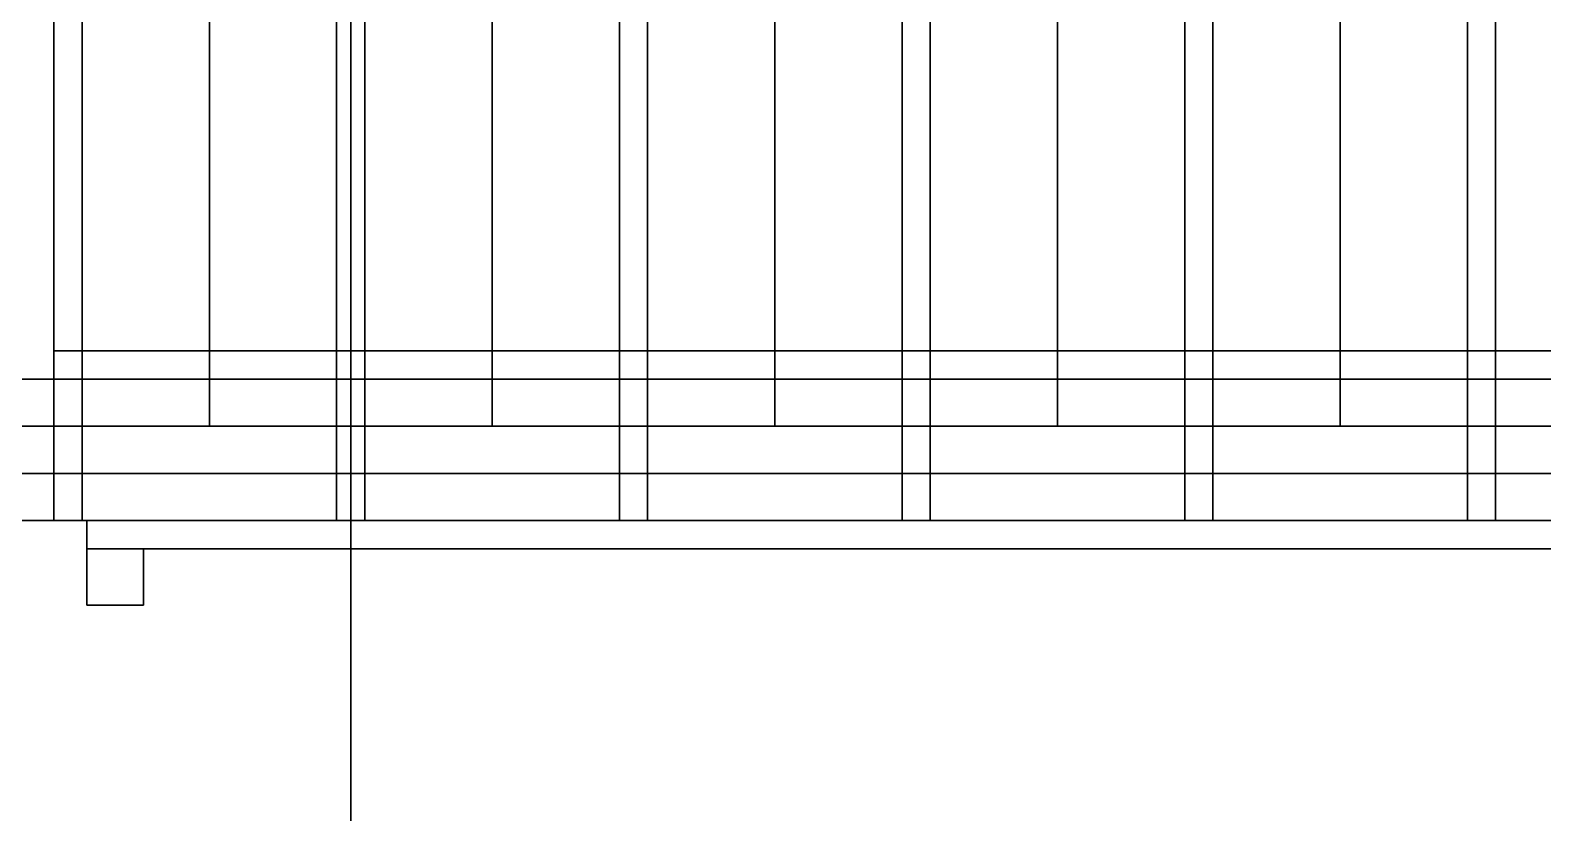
# Model space of a CAD drawing. Header units: millimetres. Extents: x 116.8 to 135.8, y -35.1 to -13.1.
# Drawn here: x 129.753 to 131.358, y -26.5 to -25.67 of the extents above; entities that cross this region are included whole.
import ezdxf

# ---------------------------------------------------------------- set-up
doc = ezdxf.new("R2010")
doc.units = ezdxf.units.MM
for name, color, linetype in [('copertura', 252, 'Continuous'), ('cromato', 251, 'Continuous'), ('Layer_riv', 41, 'Continuous'), ('parete_interna', 7, 'Continuous'), ('pavimento', 253, 'Continuous'), ('soffitto', 41, 'Continuous'), ('vetro_mattone', 134, 'Continuous')]:
    doc.layers.add(name, color=color, linetype=linetype)

msp = doc.modelspace()

# ---------------------------------------------------------------- linework, layer by layer
at = {"layer": 'copertura'}
msp.add_3dface([(133.843, -28.1399, 6.3), (126.343, -28.1399, 6.3), (126.343, -25.6399, 6.3), (133.843, -25.6399, 6.3)], dxfattribs=at)
at = {"layer": 'cromato'}
for points in [[(129.943, -26.0399, 2.7833), (129.643, -26.0399, 2.7833), (129.643, -24.9399, 2.7833), (129.943, -24.9399, 2.7833)], [(129.643, -24.9399, 2.8033), (129.943, -24.9399, 2.8033), (129.943, -26.0399, 2.8033), (129.643, -26.0399, 2.8033)], [(129.808, -26.0399, 2.4817), (129.778, -26.0399, 2.4817), (129.778, -24.9399, 2.4817), (129.808, -24.9399, 2.4817)], [(129.778, -26.0399, 2.4817), (129.778, -26.0399, 2.5117), (129.778, -24.9399, 2.5117), (129.778, -24.9399, 2.4817)], [(129.778, -24.9399, 2.5117), (129.808, -24.9399, 2.5117), (129.808, -26.0399, 2.5117), (129.778, -26.0399, 2.5117)], [(129.808, -26.0399, 2.5117), (129.808, -26.0399, 2.4817), (129.808, -24.9399, 2.4817), (129.808, -24.9399, 2.5117)], [(130.243, -26.0399, 2.6167), (129.943, -26.0399, 2.6167), (129.943, -24.9399, 2.6167), (130.243, -24.9399, 2.6167)], [(129.943, -26.0399, 2.6167), (129.943, -26.0399, 2.6367), (129.943, -24.9399, 2.6367), (129.943, -24.9399, 2.6167)], [(129.943, -24.9399, 2.6367), (130.243, -24.9399, 2.6367), (130.243, -26.0399, 2.6367), (129.943, -26.0399, 2.6367)], [(129.943, -26.0399, 2.8033), (129.943, -26.0399, 2.7833), (129.943, -24.9399, 2.7833), (129.943, -24.9399, 2.8033)], [(130.108, -26.0399, 2.315), (130.078, -26.0399, 2.315), (130.078, -24.9399, 2.315), (130.108, -24.9399, 2.315)], [(130.078, -26.0399, 2.315), (130.078, -26.0399, 2.345), (130.078, -24.9399, 2.345), (130.078, -24.9399, 2.315)], [(130.078, -24.9399, 2.345), (130.108, -24.9399, 2.345), (130.108, -26.0399, 2.345), (130.078, -26.0399, 2.345)], [(130.108, -26.0399, 2.345), (130.108, -26.0399, 2.315), (130.108, -24.9399, 2.315), (130.108, -24.9399, 2.345)], [(130.543, -26.0399, 2.45), (130.243, -26.0399, 2.45), (130.243, -24.9399, 2.45), (130.543, -24.9399, 2.45)], [(130.243, -26.0399, 2.45), (130.243, -26.0399, 2.47), (130.243, -24.9399, 2.47), (130.243, -24.9399, 2.45)], [(130.243, -24.9399, 2.47), (130.543, -24.9399, 2.47), (130.543, -26.0399, 2.47), (130.243, -26.0399, 2.47)], [(130.243, -26.0399, 2.6367), (130.243, -26.0399, 2.6167), (130.243, -24.9399, 2.6167), (130.243, -24.9399, 2.6367)], [(130.408, -26.0399, 2.1483), (130.378, -26.0399, 2.1483), (130.378, -24.9399, 2.1483), (130.408, -24.9399, 2.1483)], [(130.378, -26.0399, 2.1483), (130.378, -26.0399, 2.1783), (130.378, -24.9399, 2.1783), (130.378, -24.9399, 2.1483)], [(130.378, -24.9399, 2.1783), (130.408, -24.9399, 2.1783), (130.408, -26.0399, 2.1783), (130.378, -26.0399, 2.1783)], [(130.408, -26.0399, 2.1783), (130.408, -26.0399, 2.1483), (130.408, -24.9399, 2.1483), (130.408, -24.9399, 2.1783)], [(130.843, -26.0399, 2.2833), (130.543, -26.0399, 2.2833), (130.543, -24.9399, 2.2833), (130.843, -24.9399, 2.2833)], [(130.543, -26.0399, 2.2833), (130.543, -26.0399, 2.3033), (130.543, -24.9399, 2.3033), (130.543, -24.9399, 2.2833)], [(130.543, -24.9399, 2.3033), (130.843, -24.9399, 2.3033), (130.843, -26.0399, 2.3033), (130.543, -26.0399, 2.3033)], [(130.543, -26.0399, 2.47), (130.543, -26.0399, 2.45), (130.543, -24.9399, 2.45), (130.543, -24.9399, 2.47)], [(130.708, -26.0399, 1.9817), (130.678, -26.0399, 1.9817), (130.678, -24.9399, 1.9817), (130.708, -24.9399, 1.9817)], [(130.678, -26.0399, 1.9817), (130.678, -26.0399, 2.0117), (130.678, -24.9399, 2.0117), (130.678, -24.9399, 1.9817)], [(130.678, -24.9399, 2.0117), (130.708, -24.9399, 2.0117), (130.708, -26.0399, 2.0117), (130.678, -26.0399, 2.0117)], [(130.708, -26.0399, 2.0117), (130.708, -26.0399, 1.9817), (130.708, -24.9399, 1.9817), (130.708, -24.9399, 2.0117)], [(131.143, -26.0399, 2.1167), (130.843, -26.0399, 2.1167), (130.843, -24.9399, 2.1167), (131.143, -24.9399, 2.1167)], [(130.843, -26.0399, 2.1167), (130.843, -26.0399, 2.1367), (130.843, -24.9399, 2.1367), (130.843, -24.9399, 2.1167)], [(130.843, -24.9399, 2.1367), (131.143, -24.9399, 2.1367), (131.143, -26.0399, 2.1367), (130.843, -26.0399, 2.1367)], [(130.843, -26.0399, 2.3033), (130.843, -26.0399, 2.2833), (130.843, -24.9399, 2.2833), (130.843, -24.9399, 2.3033)], [(131.008, -26.0399, 1.815), (130.978, -26.0399, 1.815), (130.978, -24.9399, 1.815), (131.008, -24.9399, 1.815)], [(130.978, -26.0399, 1.815), (130.978, -26.0399, 1.845), (130.978, -24.9399, 1.845), (130.978, -24.9399, 1.815)], [(130.978, -24.9399, 1.845), (131.008, -24.9399, 1.845), (131.008, -26.0399, 1.845), (130.978, -26.0399, 1.845)], [(131.008, -26.0399, 1.845), (131.008, -26.0399, 1.815), (131.008, -24.9399, 1.815), (131.008, -24.9399, 1.845)], [(131.443, -26.0399, 1.95), (131.143, -26.0399, 1.95), (131.143, -24.9399, 1.95), (131.443, -24.9399, 1.95)], [(131.143, -26.0399, 1.95), (131.143, -26.0399, 1.97), (131.143, -24.9399, 1.97), (131.143, -24.9399, 1.95)], [(131.143, -24.9399, 1.97), (131.443, -24.9399, 1.97), (131.443, -26.0399, 1.97), (131.143, -26.0399, 1.97)], [(131.143, -26.0399, 2.1367), (131.143, -26.0399, 2.1167), (131.143, -24.9399, 2.1167), (131.143, -24.9399, 2.1367)], [(131.308, -26.0399, 1.6483), (131.278, -26.0399, 1.6483), (131.278, -24.9399, 1.6483), (131.308, -24.9399, 1.6483)], [(131.278, -26.0399, 1.6483), (131.278, -26.0399, 1.6783), (131.278, -24.9399, 1.6783), (131.278, -24.9399, 1.6483)], [(131.278, -24.9399, 1.6783), (131.308, -24.9399, 1.6783), (131.308, -26.0399, 1.6783), (131.278, -26.0399, 1.6783)], [(131.308, -26.0399, 1.6783), (131.308, -26.0399, 1.6483), (131.308, -24.9399, 1.6483), (131.308, -24.9399, 1.6783)], [(129.778, -26.0399, 2.6783), (129.778, -26.0399, 2.6483), (129.778, -26.0099, 2.6483), (129.778, -26.0099, 2.6783)], [(130.078, -26.0099, 2.5117), (130.078, -26.0099, 2.4817), (129.778, -26.0099, 2.4817), (129.808, -26.0099, 2.5117)], [(130.078, -26.0399, 2.4817), (129.778, -26.0399, 2.4817), (129.778, -26.0099, 2.4817), (130.078, -26.0099, 2.4817)], [(129.778, -26.0399, 2.4817), (129.808, -26.0399, 2.5117), (129.808, -26.0099, 2.5117), (129.778, -26.0099, 2.4817)], [(129.808, -26.0099, 2.7833), (129.808, -26.0099, 2.5117), (129.778, -26.0099, 2.4817), (129.778, -26.0099, 2.7833)], [(129.808, -26.0399, 2.5117), (129.778, -26.0399, 2.4817), (129.778, -26.0099, 2.4817), (129.808, -26.0099, 2.5117)], [(129.778, -26.0399, 2.4817), (129.778, -26.0399, 2.7833), (129.778, -26.0099, 2.7833), (129.778, -26.0099, 2.4817)], [(129.778, -26.0099, 2.7833), (129.808, -26.0099, 2.7833), (129.808, -26.0399, 2.7833), (129.778, -26.0399, 2.7833)], [(129.808, -26.0099, 2.5117), (130.078, -26.0099, 2.5117), (130.078, -26.0399, 2.5117), (129.808, -26.0399, 2.5117)], [(129.808, -26.0399, 2.7833), (129.808, -26.0399, 2.5117), (129.808, -26.0099, 2.5117), (129.808, -26.0099, 2.7833)], [(130.078, -26.0399, 2.5117), (130.078, -26.0399, 2.4817), (130.078, -26.0099, 2.4817), (130.078, -26.0099, 2.5117)], [(130.108, -26.0099, 2.6167), (130.108, -26.0099, 2.345), (130.078, -26.0099, 2.315), (130.078, -26.0099, 2.6167)], [(130.078, -26.0399, 2.315), (130.078, -26.0399, 2.6167), (130.078, -26.0099, 2.6167), (130.078, -26.0099, 2.315)], [(130.078, -26.0099, 2.6167), (130.108, -26.0099, 2.6167), (130.108, -26.0399, 2.6167), (130.078, -26.0399, 2.6167)], [(130.378, -26.0099, 2.345), (130.378, -26.0099, 2.315), (130.078, -26.0099, 2.315), (130.108, -26.0099, 2.345)], [(130.378, -26.0399, 2.315), (130.078, -26.0399, 2.315), (130.078, -26.0099, 2.315), (130.378, -26.0099, 2.315)], [(130.078, -26.0399, 2.315), (130.108, -26.0399, 2.345), (130.108, -26.0099, 2.345), (130.078, -26.0099, 2.315)], [(130.108, -26.0399, 2.6167), (130.108, -26.0399, 2.345), (130.108, -26.0099, 2.345), (130.108, -26.0099, 2.6167)], [(130.108, -26.0099, 2.345), (130.378, -26.0099, 2.345), (130.378, -26.0399, 2.345), (130.108, -26.0399, 2.345)], [(130.378, -26.0399, 2.345), (130.378, -26.0399, 2.315), (130.378, -26.0099, 2.315), (130.378, -26.0099, 2.345)], [(130.408, -26.0099, 2.45), (130.408, -26.0099, 2.1783), (130.378, -26.0099, 2.1483), (130.378, -26.0099, 2.45)], [(130.408, -26.0399, 2.1783), (130.378, -26.0399, 2.1483), (130.378, -26.0099, 2.1483), (130.408, -26.0099, 2.1783)], [(130.378, -26.0399, 2.1483), (130.378, -26.0399, 2.45), (130.378, -26.0099, 2.45), (130.378, -26.0099, 2.1483)], [(130.378, -26.0099, 2.45), (130.408, -26.0099, 2.45), (130.408, -26.0399, 2.45), (130.378, -26.0399, 2.45)], [(130.678, -26.0099, 2.1783), (130.678, -26.0099, 2.1483), (130.378, -26.0099, 2.1483), (130.408, -26.0099, 2.1783)], [(130.678, -26.0399, 2.1483), (130.378, -26.0399, 2.1483), (130.378, -26.0099, 2.1483), (130.678, -26.0099, 2.1483)], [(130.378, -26.0399, 2.1483), (130.408, -26.0399, 2.1783), (130.408, -26.0099, 2.1783), (130.378, -26.0099, 2.1483)], [(130.408, -26.0399, 2.45), (130.408, -26.0399, 2.1783), (130.408, -26.0099, 2.1783), (130.408, -26.0099, 2.45)], [(130.408, -26.0099, 2.1783), (130.678, -26.0099, 2.1783), (130.678, -26.0399, 2.1783), (130.408, -26.0399, 2.1783)], [(130.678, -26.0399, 2.1783), (130.678, -26.0399, 2.1483), (130.678, -26.0099, 2.1483), (130.678, -26.0099, 2.1783)], [(130.978, -26.0099, 2.0117), (130.978, -26.0099, 1.9817), (130.678, -26.0099, 1.9817), (130.708, -26.0099, 2.0117)], [(130.978, -26.0399, 1.9817), (130.678, -26.0399, 1.9817), (130.678, -26.0099, 1.9817), (130.978, -26.0099, 1.9817)], [(130.678, -26.0399, 1.9817), (130.708, -26.0399, 2.0117), (130.708, -26.0099, 2.0117), (130.678, -26.0099, 1.9817)], [(130.708, -26.0099, 2.2833), (130.708, -26.0099, 2.0117), (130.678, -26.0099, 1.9817), (130.678, -26.0099, 2.2833)], [(130.708, -26.0399, 2.0117), (130.678, -26.0399, 1.9817), (130.678, -26.0099, 1.9817), (130.708, -26.0099, 2.0117)], [(130.678, -26.0399, 1.9817), (130.678, -26.0399, 2.2833), (130.678, -26.0099, 2.2833), (130.678, -26.0099, 1.9817)], [(130.678, -26.0099, 2.2833), (130.708, -26.0099, 2.2833), (130.708, -26.0399, 2.2833), (130.678, -26.0399, 2.2833)], [(130.708, -26.0099, 2.0117), (130.978, -26.0099, 2.0117), (130.978, -26.0399, 2.0117), (130.708, -26.0399, 2.0117)], [(130.708, -26.0399, 2.2833), (130.708, -26.0399, 2.0117), (130.708, -26.0099, 2.0117), (130.708, -26.0099, 2.2833)], [(130.978, -26.0399, 2.0117), (130.978, -26.0399, 1.9817), (130.978, -26.0099, 1.9817), (130.978, -26.0099, 2.0117)], [(131.008, -26.0099, 2.1167), (131.008, -26.0099, 1.845), (130.978, -26.0099, 1.815), (130.978, -26.0099, 2.1167)], [(131.008, -26.0399, 1.845), (130.978, -26.0399, 1.815), (130.978, -26.0099, 1.815), (131.008, -26.0099, 1.845)], [(130.978, -26.0399, 1.815), (130.978, -26.0399, 2.1167), (130.978, -26.0099, 2.1167), (130.978, -26.0099, 1.815)], [(130.978, -26.0099, 2.1167), (131.008, -26.0099, 2.1167), (131.008, -26.0399, 2.1167), (130.978, -26.0399, 2.1167)], [(131.278, -26.0099, 1.845), (131.278, -26.0099, 1.815), (130.978, -26.0099, 1.815), (131.008, -26.0099, 1.845)], [(131.278, -26.0399, 1.815), (130.978, -26.0399, 1.815), (130.978, -26.0099, 1.815), (131.278, -26.0099, 1.815)], [(130.978, -26.0399, 1.815), (131.008, -26.0399, 1.845), (131.008, -26.0099, 1.845), (130.978, -26.0099, 1.815)], [(131.008, -26.0399, 2.1167), (131.008, -26.0399, 1.845), (131.008, -26.0099, 1.845), (131.008, -26.0099, 2.1167)], [(131.008, -26.0099, 1.845), (131.278, -26.0099, 1.845), (131.278, -26.0399, 1.845), (131.008, -26.0399, 1.845)], [(131.278, -26.0399, 1.845), (131.278, -26.0399, 1.815), (131.278, -26.0099, 1.815), (131.278, -26.0099, 1.845)], [(131.578, -26.0099, 1.6783), (131.578, -26.0099, 1.6483), (131.278, -26.0099, 1.6483), (131.308, -26.0099, 1.6783)], [(131.578, -26.0399, 1.6483), (131.278, -26.0399, 1.6483), (131.278, -26.0099, 1.6483), (131.578, -26.0099, 1.6483)], [(131.278, -26.0399, 1.6483), (131.308, -26.0399, 1.6783), (131.308, -26.0099, 1.6783), (131.278, -26.0099, 1.6483)], [(131.308, -26.0099, 1.95), (131.308, -26.0099, 1.6783), (131.278, -26.0099, 1.6483), (131.278, -26.0099, 1.95)], [(131.308, -26.0399, 1.6783), (131.278, -26.0399, 1.6483), (131.278, -26.0099, 1.6483), (131.308, -26.0099, 1.6783)], [(131.278, -26.0399, 1.6483), (131.278, -26.0399, 1.95), (131.278, -26.0099, 1.95), (131.278, -26.0099, 1.6483)], [(131.278, -26.0099, 1.95), (131.308, -26.0099, 1.95), (131.308, -26.0399, 1.95), (131.278, -26.0399, 1.95)], [(131.308, -26.0099, 1.6783), (131.578, -26.0099, 1.6783), (131.578, -26.0399, 1.6783), (131.308, -26.0399, 1.6783)], [(131.308, -26.0399, 1.95), (131.308, -26.0399, 1.6783), (131.308, -26.0099, 1.6783), (131.308, -26.0099, 1.95)], [(129.643, -26.0399, 2.8033), (129.643, -26.0399, 2.7833), (129.943, -26.0399, 2.7833), (129.943, -26.0399, 2.8033)], [(129.808, -26.0399, 2.5117), (129.778, -26.0399, 2.4817), (130.078, -26.0399, 2.4817), (130.078, -26.0399, 2.5117)], [(129.778, -26.0399, 2.7833), (129.778, -26.0399, 2.4817), (129.808, -26.0399, 2.5117), (129.808, -26.0399, 2.7833)], [(129.778, -26.0399, 2.5117), (129.778, -26.0399, 2.4817), (129.808, -26.0399, 2.4817), (129.808, -26.0399, 2.5117)], [(129.808, -26.0399, 2.6783), (129.808, -26.0399, 2.6483), (129.778, -26.0399, 2.6483), (129.778, -26.0399, 2.6783)], [(129.808, -26.1399, 2.6483), (129.778, -26.1399, 2.6483), (129.778, -26.0399, 2.6483), (129.808, -26.0399, 2.6483)], [(129.778, -26.1399, 2.6483), (129.778, -26.1399, 2.6783), (129.778, -26.0399, 2.6783), (129.778, -26.0399, 2.6483)], [(129.778, -26.0399, 2.6783), (129.808, -26.0399, 2.6783), (129.808, -26.1399, 2.6783), (129.778, -26.1399, 2.6783)], [(129.808, -26.1399, 2.6783), (129.808, -26.1399, 2.6483), (129.808, -26.0399, 2.6483), (129.808, -26.0399, 2.6783)], [(129.943, -26.0399, 2.6367), (129.943, -26.0399, 2.6167), (130.243, -26.0399, 2.6167), (130.243, -26.0399, 2.6367)], [(130.078, -26.0399, 2.6167), (130.078, -26.0399, 2.315), (130.108, -26.0399, 2.345), (130.108, -26.0399, 2.6167)], [(130.108, -26.0399, 2.345), (130.078, -26.0399, 2.315), (130.378, -26.0399, 2.315), (130.378, -26.0399, 2.345)], [(130.078, -26.0399, 2.345), (130.078, -26.0399, 2.315), (130.108, -26.0399, 2.315), (130.108, -26.0399, 2.345)], [(130.108, -26.0399, 2.5117), (130.108, -26.0399, 2.4817), (130.078, -26.0399, 2.4817), (130.078, -26.0399, 2.5117)], [(130.108, -26.1399, 2.4817), (130.078, -26.1399, 2.4817), (130.078, -26.0399, 2.4817), (130.108, -26.0399, 2.4817)], [(130.078, -26.1399, 2.4817), (130.078, -26.1399, 2.5117), (130.078, -26.0399, 2.5117), (130.078, -26.0399, 2.4817)], [(130.078, -26.0399, 2.5117), (130.108, -26.0399, 2.5117), (130.108, -26.1399, 2.5117), (130.078, -26.1399, 2.5117)], [(130.108, -26.1399, 2.5117), (130.108, -26.1399, 2.4817), (130.108, -26.0399, 2.4817), (130.108, -26.0399, 2.5117)], [(130.243, -26.0399, 2.47), (130.243, -26.0399, 2.45), (130.543, -26.0399, 2.45), (130.543, -26.0399, 2.47)], [(130.378, -26.0399, 2.45), (130.378, -26.0399, 2.1483), (130.408, -26.0399, 2.1783), (130.408, -26.0399, 2.45)], [(130.408, -26.0399, 2.1783), (130.378, -26.0399, 2.1483), (130.678, -26.0399, 2.1483), (130.678, -26.0399, 2.1783)], [(130.378, -26.0399, 2.1783), (130.378, -26.0399, 2.1483), (130.408, -26.0399, 2.1483), (130.408, -26.0399, 2.1783)], [(130.408, -26.0399, 2.345), (130.408, -26.0399, 2.315), (130.378, -26.0399, 2.315), (130.378, -26.0399, 2.345)], [(130.408, -26.1399, 2.315), (130.378, -26.1399, 2.315), (130.378, -26.0399, 2.315), (130.408, -26.0399, 2.315)], [(130.378, -26.1399, 2.315), (130.378, -26.1399, 2.345), (130.378, -26.0399, 2.345), (130.378, -26.0399, 2.315)], [(130.378, -26.0399, 2.345), (130.408, -26.0399, 2.345), (130.408, -26.1399, 2.345), (130.378, -26.1399, 2.345)], [(130.408, -26.1399, 2.345), (130.408, -26.1399, 2.315), (130.408, -26.0399, 2.315), (130.408, -26.0399, 2.345)], [(130.543, -26.0399, 2.3033), (130.543, -26.0399, 2.2833), (130.843, -26.0399, 2.2833), (130.843, -26.0399, 2.3033)], [(130.708, -26.0399, 2.0117), (130.678, -26.0399, 1.9817), (130.978, -26.0399, 1.9817), (130.978, -26.0399, 2.0117)], [(130.678, -26.0399, 2.2833), (130.678, -26.0399, 1.9817), (130.708, -26.0399, 2.0117), (130.708, -26.0399, 2.2833)], [(130.678, -26.0399, 2.0117), (130.678, -26.0399, 1.9817), (130.708, -26.0399, 1.9817), (130.708, -26.0399, 2.0117)], [(130.708, -26.0399, 2.1783), (130.708, -26.0399, 2.1483), (130.678, -26.0399, 2.1483), (130.678, -26.0399, 2.1783)], [(130.708, -26.1399, 2.1483), (130.678, -26.1399, 2.1483), (130.678, -26.0399, 2.1483), (130.708, -26.0399, 2.1483)], [(130.678, -26.1399, 2.1483), (130.678, -26.1399, 2.1783), (130.678, -26.0399, 2.1783), (130.678, -26.0399, 2.1483)], [(130.678, -26.0399, 2.1783), (130.708, -26.0399, 2.1783), (130.708, -26.1399, 2.1783), (130.678, -26.1399, 2.1783)], [(130.708, -26.1399, 2.1783), (130.708, -26.1399, 2.1483), (130.708, -26.0399, 2.1483), (130.708, -26.0399, 2.1783)], [(130.843, -26.0399, 2.1367), (130.843, -26.0399, 2.1167), (131.143, -26.0399, 2.1167), (131.143, -26.0399, 2.1367)], [(130.978, -26.0399, 2.1167), (130.978, -26.0399, 1.815), (131.008, -26.0399, 1.845), (131.008, -26.0399, 2.1167)], [(131.008, -26.0399, 1.845), (130.978, -26.0399, 1.815), (131.278, -26.0399, 1.815), (131.278, -26.0399, 1.845)], [(130.978, -26.0399, 1.845), (130.978, -26.0399, 1.815), (131.008, -26.0399, 1.815), (131.008, -26.0399, 1.845)], [(131.008, -26.0399, 2.0117), (131.008, -26.0399, 1.9817), (130.978, -26.0399, 1.9817), (130.978, -26.0399, 2.0117)], [(131.008, -26.1399, 1.9817), (130.978, -26.1399, 1.9817), (130.978, -26.0399, 1.9817), (131.008, -26.0399, 1.9817)], [(130.978, -26.1399, 1.9817), (130.978, -26.1399, 2.0117), (130.978, -26.0399, 2.0117), (130.978, -26.0399, 1.9817)], [(130.978, -26.0399, 2.0117), (131.008, -26.0399, 2.0117), (131.008, -26.1399, 2.0117), (130.978, -26.1399, 2.0117)], [(131.008, -26.1399, 2.0117), (131.008, -26.1399, 1.9817), (131.008, -26.0399, 1.9817), (131.008, -26.0399, 2.0117)], [(131.143, -26.0399, 1.97), (131.143, -26.0399, 1.95), (131.443, -26.0399, 1.95), (131.443, -26.0399, 1.97)], [(131.308, -26.0399, 1.6783), (131.278, -26.0399, 1.6483), (131.578, -26.0399, 1.6483), (131.578, -26.0399, 1.6783)], [(131.278, -26.0399, 1.95), (131.278, -26.0399, 1.6483), (131.308, -26.0399, 1.6783), (131.308, -26.0399, 1.95)], [(131.278, -26.0399, 1.6783), (131.278, -26.0399, 1.6483), (131.308, -26.0399, 1.6483), (131.308, -26.0399, 1.6783)], [(131.308, -26.0399, 1.845), (131.308, -26.0399, 1.815), (131.278, -26.0399, 1.815), (131.278, -26.0399, 1.845)], [(131.308, -26.1399, 1.815), (131.278, -26.1399, 1.815), (131.278, -26.0399, 1.815), (131.308, -26.0399, 1.815)], [(131.278, -26.1399, 1.815), (131.278, -26.1399, 1.845), (131.278, -26.0399, 1.845), (131.278, -26.0399, 1.815)], [(131.278, -26.0399, 1.845), (131.308, -26.0399, 1.845), (131.308, -26.1399, 1.845), (131.278, -26.1399, 1.845)], [(131.308, -26.1399, 1.845), (131.308, -26.1399, 1.815), (131.308, -26.0399, 1.815), (131.308, -26.0399, 1.845)], [(132.278, -26.1399, 1.9126), (132.278, -26.1399, 1.8784), (129.478, -26.1399, 3.4175), (129.4857, -26.1399, 3.4475)], [(132.278, -26.1899, 1.8784), (129.478, -26.1899, 3.4175), (129.478, -26.1399, 3.4175), (132.278, -26.1399, 1.8784)], [(132.278, -26.1399, 2.2943), (132.278, -26.1399, 2.26), (129.478, -26.1399, 3.7992), (129.4857, -26.1399, 3.8292)], [(132.278, -26.1899, 2.26), (129.478, -26.1899, 3.7992), (129.478, -26.1399, 3.7992), (132.278, -26.1399, 2.26)], [(129.4857, -26.1399, 3.4475), (132.278, -26.1399, 1.9126), (132.278, -26.1899, 1.9126), (129.4857, -26.1899, 3.4475)], [(129.4857, -26.1399, 3.8292), (132.278, -26.1399, 2.2943), (132.278, -26.1899, 2.2943), (129.4857, -26.1899, 3.8292)], [(129.778, -26.1399, 2.6783), (129.778, -26.1399, 2.6483), (129.808, -26.1399, 2.6483), (129.808, -26.1399, 2.6783)], [(129.808, -26.1399, 3.6178), (129.778, -26.1399, 3.6343), (129.778, -26.1399, 2.6483), (129.808, -26.1399, 2.6483)], [(129.808, -26.1899, 3.6178), (129.778, -26.1899, 3.6343), (129.778, -26.1399, 3.6343), (129.808, -26.1399, 3.6178)], [(129.778, -26.1899, 3.6343), (129.778, -26.1899, 2.6483), (129.778, -26.1399, 2.6483), (129.778, -26.1399, 3.6343)], [(129.778, -26.1899, 2.6483), (129.808, -26.1899, 2.6483), (129.808, -26.1399, 2.6483), (129.778, -26.1399, 2.6483)], [(129.808, -26.1399, 2.6483), (129.808, -26.1399, 3.6178), (129.808, -26.1899, 3.6178), (129.808, -26.1899, 2.6483)], [(130.078, -26.1399, 2.5117), (130.078, -26.1399, 2.4817), (130.108, -26.1399, 2.4817), (130.108, -26.1399, 2.5117)], [(130.108, -26.1399, 3.4529), (130.078, -26.1399, 3.4694), (130.078, -26.1399, 2.4817), (130.108, -26.1399, 2.4817)], [(130.108, -26.1899, 3.4529), (130.078, -26.1899, 3.4694), (130.078, -26.1399, 3.4694), (130.108, -26.1399, 3.4529)], [(130.078, -26.1899, 3.4694), (130.078, -26.1899, 2.4817), (130.078, -26.1399, 2.4817), (130.078, -26.1399, 3.4694)], [(130.078, -26.1899, 2.4817), (130.108, -26.1899, 2.4817), (130.108, -26.1399, 2.4817), (130.078, -26.1399, 2.4817)], [(130.108, -26.1399, 2.4817), (130.108, -26.1399, 3.4529), (130.108, -26.1899, 3.4529), (130.108, -26.1899, 2.4817)], [(130.378, -26.1399, 2.345), (130.378, -26.1399, 2.315), (130.408, -26.1399, 2.315), (130.408, -26.1399, 2.345)], [(130.408, -26.1399, 3.288), (130.378, -26.1399, 3.3044), (130.378, -26.1399, 2.315), (130.408, -26.1399, 2.315)], [(130.408, -26.1899, 3.288), (130.378, -26.1899, 3.3044), (130.378, -26.1399, 3.3044), (130.408, -26.1399, 3.288)], [(130.378, -26.1899, 3.3044), (130.378, -26.1899, 2.315), (130.378, -26.1399, 2.315), (130.378, -26.1399, 3.3044)], [(130.378, -26.1899, 2.315), (130.408, -26.1899, 2.315), (130.408, -26.1399, 2.315), (130.378, -26.1399, 2.315)], [(130.408, -26.1399, 2.315), (130.408, -26.1399, 3.288), (130.408, -26.1899, 3.288), (130.408, -26.1899, 2.315)], [(130.678, -26.1399, 2.1783), (130.678, -26.1399, 2.1483), (130.708, -26.1399, 2.1483), (130.708, -26.1399, 2.1783)], [(130.708, -26.1399, 3.123), (130.678, -26.1399, 3.1395), (130.678, -26.1399, 2.1483), (130.708, -26.1399, 2.1483)], [(130.708, -26.1899, 3.123), (130.678, -26.1899, 3.1395), (130.678, -26.1399, 3.1395), (130.708, -26.1399, 3.123)], [(130.678, -26.1899, 3.1395), (130.678, -26.1899, 2.1483), (130.678, -26.1399, 2.1483), (130.678, -26.1399, 3.1395)], [(130.678, -26.1899, 2.1483), (130.708, -26.1899, 2.1483), (130.708, -26.1399, 2.1483), (130.678, -26.1399, 2.1483)], [(130.708, -26.1399, 2.1483), (130.708, -26.1399, 3.123), (130.708, -26.1899, 3.123), (130.708, -26.1899, 2.1483)], [(130.978, -26.1399, 2.0117), (130.978, -26.1399, 1.9817), (131.008, -26.1399, 1.9817), (131.008, -26.1399, 2.0117)], [(131.008, -26.1399, 2.9581), (130.978, -26.1399, 2.9746), (130.978, -26.1399, 1.9817), (131.008, -26.1399, 1.9817)], [(131.008, -26.1899, 2.9581), (130.978, -26.1899, 2.9746), (130.978, -26.1399, 2.9746), (131.008, -26.1399, 2.9581)], [(130.978, -26.1899, 2.9746), (130.978, -26.1899, 1.9817), (130.978, -26.1399, 1.9817), (130.978, -26.1399, 2.9746)], [(130.978, -26.1899, 1.9817), (131.008, -26.1899, 1.9817), (131.008, -26.1399, 1.9817), (130.978, -26.1399, 1.9817)], [(131.008, -26.1399, 1.9817), (131.008, -26.1399, 2.9581), (131.008, -26.1899, 2.9581), (131.008, -26.1899, 1.9817)], [(131.278, -26.1399, 1.845), (131.278, -26.1399, 1.815), (131.308, -26.1399, 1.815), (131.308, -26.1399, 1.845)], [(131.308, -26.1399, 2.7932), (131.278, -26.1399, 2.8097), (131.278, -26.1399, 1.815), (131.308, -26.1399, 1.815)], [(131.308, -26.1899, 2.7932), (131.278, -26.1899, 2.8097), (131.278, -26.1399, 2.8097), (131.308, -26.1399, 2.7932)], [(131.278, -26.1899, 2.8097), (131.278, -26.1899, 1.815), (131.278, -26.1399, 1.815), (131.278, -26.1399, 2.8097)], [(131.278, -26.1899, 1.815), (131.308, -26.1899, 1.815), (131.308, -26.1399, 1.815), (131.278, -26.1399, 1.815)], [(131.308, -26.1399, 1.815), (131.308, -26.1399, 2.7932), (131.308, -26.1899, 2.7932), (131.308, -26.1899, 1.815)], [(129.4857, -26.1899, 3.4475), (129.478, -26.1899, 3.4175), (132.278, -26.1899, 1.8784), (132.278, -26.1899, 1.9126)], [(129.4857, -26.1899, 3.8292), (129.478, -26.1899, 3.7992), (132.278, -26.1899, 2.26), (132.278, -26.1899, 2.2943)], [(129.808, -26.1899, 2.6483), (129.778, -26.1899, 2.6483), (129.778, -26.1899, 3.6343), (129.808, -26.1899, 3.6178)], [(130.108, -26.1899, 2.4817), (130.078, -26.1899, 2.4817), (130.078, -26.1899, 3.4694), (130.108, -26.1899, 3.4529)], [(130.408, -26.1899, 2.315), (130.378, -26.1899, 2.315), (130.378, -26.1899, 3.3044), (130.408, -26.1899, 3.288)], [(130.708, -26.1899, 2.1483), (130.678, -26.1899, 2.1483), (130.678, -26.1899, 3.1395), (130.708, -26.1899, 3.123)], [(131.008, -26.1899, 1.9817), (130.978, -26.1899, 1.9817), (130.978, -26.1899, 2.9746), (131.008, -26.1899, 2.9581)], [(131.308, -26.1899, 1.815), (131.278, -26.1899, 1.815), (131.278, -26.1899, 2.8097), (131.308, -26.1899, 2.7932)], [(129.873, -26.2199, 3), (129.873, -26.2799, 3), (129.813, -26.2799, 3), (129.813, -26.2199, 3)], [(129.813, -26.2199, 2.7), (129.813, -26.2799, 2.7), (129.873, -26.2799, 2.7), (129.873, -26.2199, 2.7)], [(129.813, -26.2199, 3), (129.813, -26.2799, 3), (129.813, -26.2799, 5.7), (129.813, -26.2199, 5.7)], [(129.873, -26.2199, 5.7), (129.813, -26.2199, 5.7), (129.813, -26.2199, 3), (129.873, -26.2199, 3)], [(129.873, -26.2799, 3), (129.873, -26.2199, 3), (129.873, -26.2199, 5.7), (129.873, -26.2799, 5.7)], [(129.813, -26.2799, 3), (129.873, -26.2799, 3), (129.873, -26.2799, 5.7), (129.813, -26.2799, 5.7)]]:
    msp.add_3dface(points, dxfattribs=at)
at = {"layer": 'Layer_riv'}
for points in [[(129.943, -26.0899, 2.8033), (129.643, -26.0899, 2.8033), (129.643, -24.8899, 2.8033), (129.943, -24.8899, 2.8033)], [(129.643, -24.8899, 2.8333), (129.943, -24.8899, 2.8333), (129.943, -26.0899, 2.8333), (129.643, -26.0899, 2.8333)], [(130.243, -26.0899, 2.6367), (129.943, -26.0899, 2.6367), (129.943, -24.8899, 2.6367), (130.243, -24.8899, 2.6367)], [(129.943, -26.0899, 2.6367), (129.943, -26.0899, 2.6667), (129.943, -24.8899, 2.6667), (129.943, -24.8899, 2.6367)], [(129.943, -24.8899, 2.6667), (130.243, -24.8899, 2.6667), (130.243, -26.0899, 2.6667), (129.943, -26.0899, 2.6667)], [(129.943, -26.0899, 2.8333), (129.943, -26.0899, 2.8033), (129.943, -24.8899, 2.8033), (129.943, -24.8899, 2.8333)], [(130.543, -26.0899, 2.47), (130.243, -26.0899, 2.47), (130.243, -24.8899, 2.47), (130.543, -24.8899, 2.47)], [(130.243, -26.0899, 2.47), (130.243, -26.0899, 2.5), (130.243, -24.8899, 2.5), (130.243, -24.8899, 2.47)], [(130.243, -24.8899, 2.5), (130.543, -24.8899, 2.5), (130.543, -26.0899, 2.5), (130.243, -26.0899, 2.5)], [(130.243, -26.0899, 2.6667), (130.243, -26.0899, 2.6367), (130.243, -24.8899, 2.6367), (130.243, -24.8899, 2.6667)], [(130.843, -26.0899, 2.3033), (130.543, -26.0899, 2.3033), (130.543, -24.8899, 2.3033), (130.843, -24.8899, 2.3033)], [(130.543, -26.0899, 2.3033), (130.543, -26.0899, 2.3333), (130.543, -24.8899, 2.3333), (130.543, -24.8899, 2.3033)], [(130.543, -24.8899, 2.3333), (130.843, -24.8899, 2.3333), (130.843, -26.0899, 2.3333), (130.543, -26.0899, 2.3333)], [(130.543, -26.0899, 2.5), (130.543, -26.0899, 2.47), (130.543, -24.8899, 2.47), (130.543, -24.8899, 2.5)], [(131.143, -26.0899, 2.1367), (130.843, -26.0899, 2.1367), (130.843, -24.8899, 2.1367), (131.143, -24.8899, 2.1367)], [(130.843, -26.0899, 2.1367), (130.843, -26.0899, 2.1667), (130.843, -24.8899, 2.1667), (130.843, -24.8899, 2.1367)], [(130.843, -24.8899, 2.1667), (131.143, -24.8899, 2.1667), (131.143, -26.0899, 2.1667), (130.843, -26.0899, 2.1667)], [(130.843, -26.0899, 2.3333), (130.843, -26.0899, 2.3033), (130.843, -24.8899, 2.3033), (130.843, -24.8899, 2.3333)], [(131.443, -26.0899, 1.97), (131.143, -26.0899, 1.97), (131.143, -24.8899, 1.97), (131.443, -24.8899, 1.97)], [(131.143, -26.0899, 1.97), (131.143, -26.0899, 2), (131.143, -24.8899, 2), (131.143, -24.8899, 1.97)], [(131.143, -24.8899, 2), (131.443, -24.8899, 2), (131.443, -26.0899, 2), (131.143, -26.0899, 2)], [(131.143, -26.0899, 2.1667), (131.143, -26.0899, 2.1367), (131.143, -24.8899, 2.1367), (131.143, -24.8899, 2.1667)], [(129.643, -26.0899, 2.8333), (129.643, -26.0899, 2.8033), (129.943, -26.0899, 2.8033), (129.943, -26.0899, 2.8333)], [(129.943, -26.0899, 2.6667), (129.943, -26.0899, 2.6367), (130.243, -26.0899, 2.6367), (130.243, -26.0899, 2.6667)], [(130.243, -26.0899, 2.5), (130.243, -26.0899, 2.47), (130.543, -26.0899, 2.47), (130.543, -26.0899, 2.5)], [(130.543, -26.0899, 2.3333), (130.543, -26.0899, 2.3033), (130.843, -26.0899, 2.3033), (130.843, -26.0899, 2.3333)], [(130.843, -26.0899, 2.1667), (130.843, -26.0899, 2.1367), (131.143, -26.0899, 2.1367), (131.143, -26.0899, 2.1667)], [(131.143, -26.0899, 2), (131.143, -26.0899, 1.97), (131.443, -26.0899, 1.97), (131.443, -26.0899, 2)]]:
    msp.add_3dface(points, dxfattribs=at)
at = {"layer": 'parete_interna'}
msp.add_3dface([(131.593, -26.1899, 3), (129.643, -26.1899, 3), (129.643, -26.1899, 2.7), (131.593, -26.1899, 2.7)], dxfattribs=at)
at = {"layer": 'pavimento'}
for points in [[(133.543, -23.1899, -0.0183), (133.543, -28.0149, -0.0183), (128.843, -28.0024, -0.0183), (128.843, -23.1649, -0.0183)], [(128.843, -23.1649), (128.843, -28.0024), (133.543, -28.0149), (133.543, -23.1899)], [(129.643, -26.1899, 3), (129.643, -27.8399, 3), (133.543, -27.8399, 3), (133.543, -26.1899, 3)]]:
    msp.add_3dface(points, dxfattribs=at)
at = {"layer": 'soffitto'}
for points in [[(126.343, -25.6399, 5.7), (130.093, -25.6399, 5.7), (130.093, -26.8899, 5.7), (126.343, -26.8899, 5.7)], [(130.093, -25.6399, 5.7), (133.843, -25.6399, 5.7), (133.843, -26.8899, 5.7), (130.093, -26.8899, 5.7)], [(133.543, -26.1899, 2.7), (133.543, -27.8399, 2.7), (129.643, -27.8399, 2.7), (129.643, -26.1899, 2.7)]]:
    msp.add_3dface(points, dxfattribs=at)
at = {"layer": 'vetro_mattone'}
for points in [[(133.543, -26.1899, 3), (133.543, -26.2199, 3), (129.813, -26.2199, 3), (129.813, -26.1899, 3)], [(129.813, -26.1899, 2.7), (129.813, -26.2199, 2.7), (133.543, -26.2199, 2.7), (133.543, -26.1899, 2.7)], [(129.813, -26.1899, 3), (129.813, -26.2199, 3), (129.813, -26.2199, 5.7), (129.813, -26.1899, 5.7)], [(133.543, -26.1899, 5.7), (129.813, -26.1899, 5.7), (129.813, -26.1899, 3), (133.543, -26.1899, 3)], [(129.813, -26.2199, 3), (133.543, -26.2199, 3), (133.543, -26.2199, 5.7), (129.813, -26.2199, 5.7)]]:
    msp.add_3dface(points, dxfattribs=at)

doc.saveas('drawing.dxf')
